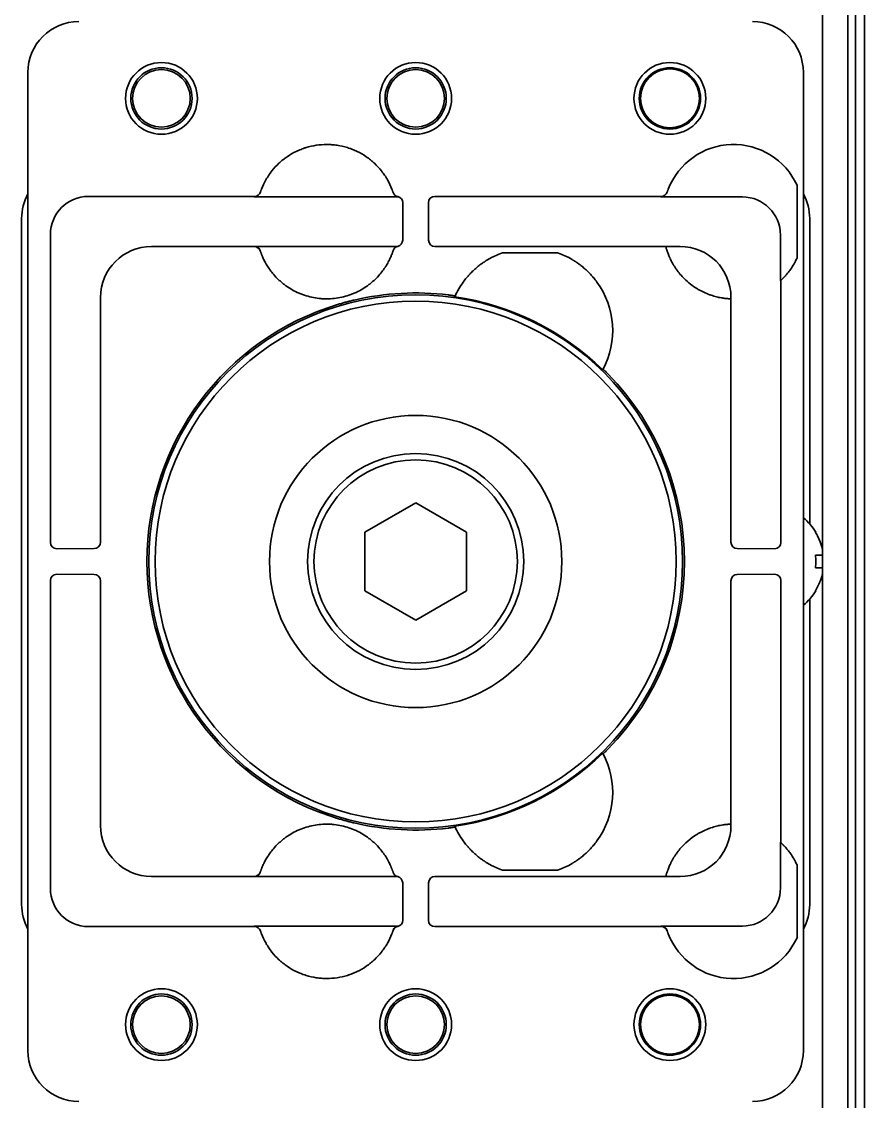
# Model space of a CAD drawing. Extents: x 6336 to 10269, y -393 to 3204.
# Drawn here: x 9113.1 to 9179.4, y 2484.2 to 2569.2 of the extents above; entities that cross this region are included whole.
import ezdxf

# ---------------------------------------------------------------- set-up
doc = ezdxf.new("R2010")
doc.units = 0
doc.header["$LTSCALE"] = 5
doc.layers.add('1', color=7, linetype='CONTINUOUS', true_color=0xffffff)

msp = doc.modelspace()

# ---------------------------------------------------------------- linework, layer by layer
at = {"layer": '1', "color": 7, "linetype": 'Continuous', "lineweight": 35}
for p, q in [((9178.073, 3067.726), (9178.073, 2432.326)), ((9179.373, 2417.526), (9179.373, 3066.926)), ((9178.684, 3063.926), (9178.684, 2420.526)), ((9176.073, 3021.71), (9176.073, 2527.737)), ((9113.573, 2565.227), (9113.573, 2488.226)), ((9174.573, 2488.226), (9174.573, 2565.227)), ((9174.073, 2556.344), (9174.073, 2550.608)), ((9131.385, 2555.463), (9118.335, 2555.463)), ((9142.547, 2555.424), (9131.372, 2555.424)), ((9131.859, 2555.804), (9131.854, 2555.789)), ((9163.385, 2555.463), (9145.579, 2555.463)), ((9169.771, 2555.424), (9163.372, 2555.424)), ((9163.859, 2555.804), (9163.86, 2555.805)), ((9163.86, 2555.807), (9163.864, 2555.818)), ((9143.051, 2552.019), (9143.066, 2554.963)), ((9145.079, 2554.963), (9145.094, 2552.016)), ((9113.073, 2553.727), (9113.073, 2499.726)), ((9175.073, 2529.678), (9175.073, 2553.727)), ((9115.336, 2552.464), (9115.336, 2528.232)), ((9172.771, 2548.828), (9172.771, 2552.424)), ((9123.279, 2551.519), (9131.375, 2551.519)), ((9131.372, 2551.528), (9142.617, 2551.528)), ((9131.848, 2551.181), (9131.848, 2551.181)), ((9145.594, 2551.519), (9150.288, 2551.519)), ((9150.288, 2551.519), (9150.385, 2551.519)), ((9150.882, 2551.52), (9150.385, 2551.519)), ((9150.883, 2551.52), (9155.263, 2551.52)), ((9155.263, 2551.02), (9150.883, 2551.02)), ((9155.263, 2551.52), (9155.761, 2551.519)), ((9155.761, 2551.519), (9155.858, 2551.519)), ((9155.858, 2551.519), (9163.749, 2551.519)), ((9163.749, 2551.519), (9163.747, 2551.528)), ((9163.747, 2551.528), (9164.876, 2551.528)), ((9172.771, 2548.828), (9172.81, 2548.864)), ((9172.81, 2528.232), (9172.81, 2548.864)), ((9119.28, 2528.247), (9119.28, 2547.52)), ((9168.875, 2547.529), (9168.875, 2547.403)), ((9168.875, 2547.403), (9168.866, 2547.404)), ((9168.866, 2547.404), (9168.866, 2528.247)), ((9140.073, 2529.036), (9144.073, 2531.345)), ((9144.073, 2531.345), (9148.073, 2529.036)), ((9140.073, 2524.417), (9140.073, 2529.036)), ((9148.073, 2529.036), (9148.073, 2524.417)), ((9175.518, 2529.026), (9175.551, 2529.026)), ((9115.836, 2527.733), (9118.78, 2527.748)), ((9169.363, 2527.748), (9172.31, 2527.733)), ((9176.073, 2526.22), (9176.073, 2527.221)), ((9118.78, 2525.705), (9115.836, 2525.72)), ((9172.31, 2525.72), (9169.363, 2525.705)), ((9176.073, 2525.716), (9176.073, 2432.726)), ((9115.336, 2525.22), (9115.336, 2500.989)), ((9119.28, 2505.933), (9119.28, 2525.205)), ((9168.866, 2525.205), (9168.866, 2506.049)), ((9172.81, 2504.588), (9172.81, 2525.22)), ((9144.073, 2522.107), (9140.073, 2524.417)), ((9148.073, 2524.417), (9144.073, 2522.107)), ((9175.073, 2499.726), (9175.073, 2523.774)), ((9175.551, 2524.426), (9175.518, 2524.426)), ((9168.866, 2506.049), (9168.875, 2506.049)), ((9168.875, 2506.049), (9168.875, 2505.923)), ((9172.771, 2501.028), (9172.771, 2504.624)), ((9150.883, 2502.433), (9155.263, 2502.433)), ((9174.073, 2502.844), (9174.073, 2497.108)), ((9131.375, 2501.933), (9123.279, 2501.933)), ((9142.617, 2501.924), (9131.372, 2501.924)), ((9131.849, 2502.273), (9131.849, 2502.273)), ((9150.288, 2501.933), (9145.594, 2501.933)), ((9150.385, 2501.933), (9150.288, 2501.933)), ((9150.882, 2501.933), (9150.385, 2501.933)), ((9155.263, 2501.933), (9150.883, 2501.933)), ((9155.761, 2501.933), (9155.263, 2501.933)), ((9155.858, 2501.933), (9155.761, 2501.933)), ((9163.749, 2501.933), (9155.858, 2501.933)), ((9163.747, 2501.924), (9163.749, 2501.933)), ((9164.876, 2501.924), (9163.747, 2501.924)), ((9143.066, 2498.489), (9143.051, 2501.436)), ((9145.094, 2501.436), (9145.079, 2498.489)), ((9118.335, 2497.989), (9131.385, 2497.989)), ((9131.372, 2498.028), (9142.547, 2498.028)), ((9131.852, 2497.67), (9131.859, 2497.648)), ((9145.579, 2497.989), (9163.385, 2497.989)), ((9163.372, 2498.028), (9169.771, 2498.028))]:
    msp.add_line(p, q, dxfattribs=at)
for centre, radius in [((9124.073, 2563.182), 2.825), ((9124.073, 2563.182), 2.411), ((9124.073, 2563.182), 2.267), ((9144.073, 2563.182), 2.825), ((9144.073, 2563.182), 2.411), ((9144.073, 2563.182), 2.267), ((9164.073, 2563.182), 2.825), ((9164.073, 2563.182), 2.411), ((9164.073, 2563.182), 2.32), ((9144.073, 2526.726), 21), ((9144.073, 2526.726), 20.5), ((9144.073, 2526.726), 11.5), ((9144.073, 2526.726), 8.5), ((9144.073, 2526.726), 8), ((9124.073, 2490.27), 2.825), ((9144.073, 2490.27), 2.825), ((9164.073, 2490.27), 2.825), ((9124.073, 2490.27), 2.411), ((9124.073, 2490.27), 2.267), ((9144.073, 2490.27), 2.411), ((9144.073, 2490.27), 2.267), ((9164.073, 2490.27), 2.411), ((9164.073, 2490.27), 2.32)]:
    msp.add_circle(centre, radius, dxfattribs=at)
for centre, radius, start, end in [((9169.073, 2554.052), 5.5, 24.61998, 158.89304), ((9169.073, 2552.9), 5.5, 324.66876, 335.38002), ((9153.073, 2544.9), 6.5, 143.94816, 155.25902), ((9153.073, 2544.9), 6.5, 332.04966, 36.05184), ((9169.073, 2552.9), 5.5, 225.48558, 238.47399), ((9144.073, 2526.726), 21.14, 82.96937, 103.24939), ((9144.073, 2526.726), 21.07, 45.69792, 81.61076), ((9144.073, 2526.726), 21.14, 106.69802, 253.30233), ((9144.073, 2526.726), 21.14, 315.6607, 44.3393), ((9171.453, 2526.527), 4.8, 31.37271, 49.458), ((9171.453, 2526.925), 4.8, 310.542, 328.62729), ((9144.073, 2526.726), 21.07, 278.38924, 314.30208), ((9153.073, 2508.552), 6.5, 323.94816, 27.95034), ((9144.073, 2526.726), 21.14, 256.75031, 277.03063), ((9153.073, 2508.552), 6.5, 204.74098, 216.05184), ((9169.073, 2500.552), 5.5, 121.52607, 139.88439), ((9169.073, 2500.552), 5.5, 24.61998, 35.33124), ((9169.073, 2499.4), 5.5, 201.10696, 335.38002)]:
    msp.add_arc(centre, radius, start, end, dxfattribs=at)
for centre, major_axis, ratio, start_param, end_param in [((9117.573, 2565.226), (2.829, -2.829), 0.999695, 2.356347, 3.926839), ((9170.572, 2565.226), (-2.829, -2.829), 0.999695, 2.356347, 3.926839), ((9117.073, 2553.726), (-2.829, 2.829), 0.999695, 0.279915, 0.785246), ((9118.336, 2552.463), (-2.122, 2.122), 0.999543, 5.497939, 7.068431), ((9131.385, 2555.963), (-0.474, 0.158), 0.999831, 1.892032, 3.138921), ((9142.768, 2555.943), (0.477, 0.15), 0.999767, 3.157291, 4.205088), ((9142.547, 2554.924), (0.224, 0.447), 0.99981, 0.22534, 0.463541), ((9142.566, 2554.963), (0.224, 0.448), 0.999239, 5.176082, 6.544021), ((9145.579, 2554.963), (-0.224, 0.448), 0.999239, 5.819644, 7.390288), ((9163.385, 2555.963), (-0.474, 0.159), 0.999831, 1.894839, 3.141593), ((9169.071, 2554.053), (1.747, 5.214), 0.99983, 1.569957, 1.576869), ((9169.77, 2552.423), (2.122, 2.122), 0.999695, 5.497939, 7.068431), ((9171.072, 2553.726), (2.829, 2.829), 0.999695, 5.497939, 6.003271), ((9142.552, 2552.019), (-0.447, -0.224), 0.99981, 1.330368, 2.677899), ((9145.594, 2552.019), (0.447, -0.224), 0.99981, 3.605286, 5.17593), ((9123.28, 2547.519), (2.828, 2.828), 0.999924, 0.78555, 2.356042), ((9131.375, 2551.019), (-0.475, -0.156), 0.999831, 3.142574, 4.3946), ((9142.779, 2551.045), (-0.476, 0.155), 0.999754, 5.263357, 6.293203), ((9164.875, 2547.528), (-2.829, -2.829), 0.999695, 2.356347, 3.926839), ((13843.254, 1741.685), (-4696.559, 804.417), 0.03512, 6.273761, 6.274076), ((5671.45, 5788.548), (-3486.444, 3247.993), 0.03512, 3.150702, 3.151017), ((9115.836, 2528.233), (0.448, 0.224), 0.999239, 2.678052, 4.248696), ((9118.78, 2528.247), (0.224, 0.447), 0.99981, 3.605286, 5.17593), ((9169.366, 2528.247), (-0.224, 0.447), 0.99981, 1.107255, 2.677899), ((9172.31, 2528.233), (-0.448, 0.224), 0.999239, 2.03449, 3.605134), ((9115.836, 2525.22), (-0.448, 0.224), 0.999239, 5.176082, 6.746726), ((9118.78, 2525.205), (0.224, -0.447), 0.99981, 1.107255, 2.677899), ((9169.366, 2525.205), (-0.224, -0.447), 0.99981, 3.605286, 5.17593), ((9172.31, 2525.22), (0.448, 0.224), 0.999239, 5.819644, 7.390288), ((5671.45, -735.096), (3486.444, 3247.993), 0.03512, 6.273761, 6.274076), ((9123.28, 2505.933), (-2.828, 2.828), 0.999924, 0.78555, 2.356042), ((13843.254, 3311.768), (4696.559, 804.417), 0.03512, 3.150702, 3.151017), ((9164.875, 2505.924), (-2.829, 2.829), 0.999695, 2.356347, 3.926839), ((9170.772, -4722.086), (0, 7227.617), 0.017452, 6.267025, 6.267338), ((9131.375, 2502.433), (0.475, -0.156), 0.999831, 5.030486, 6.282512), ((9142.779, 2502.407), (0.476, 0.155), 0.999754, 3.133975, 4.161422), ((9142.552, 2501.433), (-0.447, 0.224), 0.99981, 3.605286, 4.952817), ((9145.594, 2501.433), (0.447, 0.224), 0.99981, 1.107255, 2.677899), ((9118.336, 2500.99), (2.122, 2.122), 0.999543, 2.356347, 3.926839), ((9169.77, 2501.029), (2.122, -2.122), 0.999695, 5.497939, 7.068431), ((9117.073, 2499.727), (-2.829, -2.829), 0.999695, 5.497939, 6.003271), ((9171.072, 2499.727), (2.829, -2.829), 0.999695, 0.279915, 0.785246), ((9142.566, 2498.489), (-0.224, 0.448), 0.999239, 2.880101, 4.248696), ((9145.579, 2498.489), (0.224, 0.448), 0.999239, 2.03449, 3.605134), ((9131.385, 2497.489), (-0.475, -0.157), 0.999831, 3.145682, 4.39242), ((9142.767, 2497.509), (0.473, -0.161), 0.999761, 2.10121, 3.149501), ((9142.547, 2498.529), (-0.224, 0.447), 0.99981, 2.678052, 2.916971), ((9169.074, 2499.9), (5.684, 1.924), 0.999938, 3.132345, 3.139281), ((9163.385, 2497.489), (-0.474, -0.159), 0.999831, 3.141593, 4.388346), ((9169.081, 2499.402), (5.228, 1.734), 0.999252, 3.138522, 3.145428), ((9117.573, 2488.227), (2.829, 2.829), 0.999695, 2.356347, 3.926839), ((9170.572, 2488.227), (-2.829, 2.829), 0.999695, 2.356347, 3.926839)]:
    msp.add_ellipse(centre, major_axis=major_axis, ratio=ratio, start_param=start_param, end_param=end_param, dxfattribs=at)
for points, knots in [([(9142.206, 2556.029), (9142.106, 2556.289), (9141.987, 2556.539), (9141.833, 2556.81), (9141.815, 2556.84), (9141.78, 2556.899), (9141.762, 2556.929), (9141.707, 2557.017), (9141.669, 2557.076), (9141.553, 2557.247), (9141.472, 2557.358), (9141.216, 2557.681), (9141.031, 2557.883), (9140.779, 2558.118), (9140.702, 2558.187), (9140.623, 2558.255), (9140.57, 2558.299), (9140.543, 2558.321), (9140.407, 2558.43), (9140.297, 2558.512), (9139.956, 2558.745), (9139.719, 2558.883), (9139.348, 2559.063), (9139.222, 2559.118), (9139.061, 2559.182), (9139.029, 2559.194), (9138.964, 2559.218), (9138.931, 2559.23), (9138.833, 2559.265), (9138.767, 2559.286), (9138.438, 2559.389), (9138.17, 2559.45), (9137.764, 2559.512), (9137.627, 2559.527), (9137.421, 2559.543), (9137.318, 2559.549), (9137.214, 2559.552), (9137.144, 2559.553), (9137.11, 2559.553), (9136.797, 2559.554), (9136.523, 2559.533), (9135.981, 2559.451), (9135.713, 2559.39), (9135.416, 2559.298), (9135.383, 2559.287), (9135.317, 2559.266), (9135.284, 2559.254), (9135.186, 2559.22), (9135.121, 2559.196), (9134.928, 2559.12), (9134.802, 2559.065), (9134.432, 2558.885), (9134.194, 2558.748), (9133.91, 2558.553), (9133.826, 2558.493), (9133.743, 2558.431), (9133.688, 2558.388), (9133.66, 2558.367), (9133.525, 2558.258), (9133.421, 2558.168), (9133.119, 2557.886), (9132.933, 2557.685), (9132.677, 2557.362), (9132.596, 2557.251), (9132.499, 2557.107), (9132.48, 2557.079), (9132.442, 2557.02), (9132.423, 2556.991), (9132.368, 2556.903), (9132.333, 2556.843), (9132.161, 2556.542), (9132.042, 2556.293), (9131.942, 2556.033)], [0, 0, 0, 0, 0.0625, 0.0625, 0.070313, 0.070313, 0.078125, 0.078125, 0.09375, 0.09375, 0.125, 0.125, 0.1875, 0.1875, 0.203125, 0.210937, 0.210937, 0.21875, 0.21875, 0.25, 0.25, 0.3125, 0.3125, 0.34375, 0.34375, 0.351562, 0.351562, 0.359375, 0.359375, 0.375, 0.375, 0.4375, 0.4375, 0.46875, 0.46875, 0.484375, 0.492187, 0.492187, 0.5, 0.5, 0.5625, 0.5625, 0.625, 0.625, 0.632812, 0.632812, 0.640625, 0.640625, 0.65625, 0.65625, 0.6875, 0.6875, 0.75, 0.75, 0.765625, 0.773438, 0.773438, 0.78125, 0.78125, 0.8125, 0.8125, 0.875, 0.875, 0.90625, 0.90625, 0.914063, 0.914063, 0.921875, 0.921875, 0.9375, 0.9375, 1, 1, 1, 1]), ([(9131.942, 2556.033), (9131.936, 2556.018), (9131.93, 2556.003), (9131.922, 2555.981), (9131.919, 2555.974), (9131.914, 2555.96), (9131.911, 2555.953), (9131.904, 2555.932), (9131.899, 2555.919), (9131.892, 2555.9), (9131.89, 2555.894), (9131.886, 2555.883), (9131.884, 2555.877), (9131.879, 2555.861), (9131.875, 2555.852), (9131.87, 2555.835), (9131.867, 2555.828), (9131.864, 2555.819), (9131.864, 2555.817), (9131.862, 2555.812), (9131.861, 2555.811), (9131.86, 2555.806), (9131.859, 2555.804), (9131.859, 2555.804)], [0, 0, 0, 0, 0.125, 0.125, 0.1875, 0.1875, 0.25, 0.25, 0.375, 0.375, 0.4375, 0.4375, 0.5, 0.5, 0.625, 0.625, 0.75, 0.75, 0.8125, 0.8125, 0.875, 0.875, 1, 1, 1, 1]), ([(9142.293, 2555.785), (9142.293, 2555.786), (9142.293, 2555.788), (9142.291, 2555.793), (9142.29, 2555.795), (9142.288, 2555.8), (9142.287, 2555.803), (9142.284, 2555.813), (9142.281, 2555.821), (9142.277, 2555.834), (9142.275, 2555.839), (9142.272, 2555.85), (9142.27, 2555.855), (9142.264, 2555.872), (9142.259, 2555.884), (9142.25, 2555.911), (9142.245, 2555.924), (9142.237, 2555.946), (9142.235, 2555.953), (9142.229, 2555.968), (9142.226, 2555.975), (9142.218, 2555.998), (9142.212, 2556.014), (9142.206, 2556.029)], [0, 0, 0, 0, 0.125, 0.125, 0.1875, 0.1875, 0.25, 0.25, 0.375, 0.375, 0.4375, 0.4375, 0.5, 0.5, 0.625, 0.625, 0.75, 0.75, 0.8125, 0.8125, 0.875, 0.875, 1, 1, 1, 1]), ([(9163.942, 2556.033), (9163.939, 2556.026), (9163.936, 2556.018), (9163.93, 2556.003), (9163.928, 2555.996), (9163.919, 2555.974), (9163.914, 2555.96), (9163.904, 2555.932), (9163.899, 2555.919), (9163.892, 2555.9), (9163.89, 2555.894), (9163.886, 2555.882), (9163.884, 2555.877), (9163.879, 2555.861), (9163.875, 2555.852), (9163.87, 2555.835), (9163.867, 2555.828), (9163.863, 2555.816), (9163.862, 2555.812), (9163.86, 2555.807), (9163.86, 2555.806), (9163.859, 2555.805), (9163.859, 2555.804), (9163.859, 2555.804)], [0, 0, 0, 0, 0.0625, 0.0625, 0.125, 0.125, 0.25, 0.25, 0.375, 0.375, 0.4375, 0.4375, 0.5, 0.5, 0.625, 0.625, 0.75, 0.75, 0.875, 0.875, 0.9375, 0.9375, 1, 1, 1, 1]), ([(9131.372, 2551.528), (9131.398, 2551.528), (9131.45, 2551.524), (9131.501, 2551.512), (9131.539, 2551.5), (9131.551, 2551.496), (9131.575, 2551.486), (9131.587, 2551.48), (9131.622, 2551.463), (9131.644, 2551.449), (9131.676, 2551.426), (9131.686, 2551.418), (9131.706, 2551.401), (9131.716, 2551.392), (9131.743, 2551.364), (9131.76, 2551.345), (9131.791, 2551.303), (9131.805, 2551.28), (9131.829, 2551.234), (9131.839, 2551.209), (9131.847, 2551.184)], [0, 0, 0, 0, 0.125, 0.25, 0.25, 0.3125, 0.3125, 0.375, 0.375, 0.5, 0.5, 0.5625, 0.5625, 0.625, 0.625, 0.75, 0.75, 0.875, 0.875, 1, 1, 1, 1]), ([(9131.375, 2551.519), (9131.375, 2551.521), (9131.374, 2551.522), (9131.373, 2551.525), (9131.373, 2551.527), (9131.372, 2551.528)], [0, 0, 0, 0, 0.499999, 0.499999, 1, 1, 1, 1]), ([(9131.85, 2551.176), (9131.85, 2551.175), (9131.853, 2551.166), (9131.863, 2551.135), (9131.875, 2551.103), (9131.883, 2551.078), (9131.885, 2551.073), (9131.889, 2551.063), (9131.891, 2551.057), (9131.897, 2551.041), (9131.901, 2551.029), (9131.915, 2550.991), (9131.936, 2550.935), (9131.962, 2550.868), (9131.984, 2550.814), (9131.991, 2550.796), (9132.007, 2550.757), (9132.016, 2550.737), (9132.043, 2550.676), (9132.062, 2550.633), (9132.124, 2550.499), (9132.171, 2550.402), (9132.241, 2550.274), (9132.255, 2550.248), (9132.284, 2550.195), (9132.299, 2550.169), (9132.345, 2550.09), (9132.377, 2550.037), (9132.444, 2549.93), (9132.479, 2549.876), (9132.534, 2549.794), (9132.553, 2549.767), (9132.591, 2549.713), (9132.61, 2549.686), (9132.708, 2549.551), (9132.791, 2549.446), (9132.879, 2549.343)], [0, 0, 0, 0, 0.0625, 0.125, 0.1875, 0.1875, 0.203125, 0.203125, 0.21875, 0.21875, 0.25, 0.25, 0.3125, 0.375, 0.375, 0.40625, 0.40625, 0.4375, 0.4375, 0.5, 0.5, 0.625, 0.625, 0.65625, 0.65625, 0.6875, 0.6875, 0.75, 0.75, 0.8125, 0.8125, 0.84375, 0.84375, 0.875, 0.875, 1, 1, 1, 1]), ([(9142.111, 2550.695), (9142.145, 2550.772), (9142.173, 2550.842), (9142.21, 2550.935), (9142.221, 2550.964), (9142.236, 2551.004), (9142.24, 2551.017), (9142.249, 2551.042), (9142.253, 2551.053), (9142.273, 2551.108), (9142.284, 2551.142), (9142.296, 2551.176), (9142.299, 2551.185), (9142.302, 2551.194), (9142.302, 2551.196), (9142.303, 2551.199), (9142.304, 2551.2), (9142.304, 2551.2)], [0, 0, 0, 0, 0.25, 0.25, 0.375, 0.375, 0.4375, 0.4375, 0.5, 0.5, 0.75, 0.75, 0.875, 0.875, 0.9375, 0.9375, 1, 1, 1, 1]), ([(9164.866, 2549.357), (9164.764, 2549.478), (9164.669, 2549.601), (9164.536, 2549.789), (9164.494, 2549.852), (9164.433, 2549.947), (9164.403, 2549.994), (9164.374, 2550.042), (9164.355, 2550.074), (9164.345, 2550.089), (9164.261, 2550.232), (9164.195, 2550.356), (9164.108, 2550.533), (9164.08, 2550.591), (9164.042, 2550.676), (9164.024, 2550.718), (9164.006, 2550.759), (9163.995, 2550.787), (9163.989, 2550.8), (9163.94, 2550.92), (9163.904, 2551.017), (9163.86, 2551.145), (9163.847, 2551.185), (9163.832, 2551.232), (9163.829, 2551.241), (9163.823, 2551.259), (9163.821, 2551.268), (9163.813, 2551.293), (9163.808, 2551.309), (9163.794, 2551.355), (9163.779, 2551.409), (9163.768, 2551.449), (9163.761, 2551.473), (9163.759, 2551.481), (9163.756, 2551.493), (9163.754, 2551.499), (9163.751, 2551.512), (9163.749, 2551.518), (9163.749, 2551.519)], [0, 0, 0, 0, 0.125, 0.125, 0.1875, 0.1875, 0.21875, 0.234375, 0.234375, 0.25, 0.25, 0.375, 0.375, 0.4375, 0.4375, 0.46875, 0.484375, 0.484375, 0.5, 0.5, 0.625, 0.625, 0.6875, 0.6875, 0.703125, 0.703125, 0.71875, 0.71875, 0.75, 0.75, 0.8125, 0.875, 0.875, 0.90625, 0.90625, 0.9375, 0.9375, 1, 1, 1, 1]), ([(9141.265, 2549.343), (9141.361, 2549.457), (9141.452, 2549.573), (9141.58, 2549.75), (9141.621, 2549.81), (9141.67, 2549.884), (9141.68, 2549.899), (9141.699, 2549.929), (9141.709, 2549.944), (9141.738, 2549.989), (9141.756, 2550.019), (9141.846, 2550.166), (9141.909, 2550.281), (9141.979, 2550.417), (9141.993, 2550.444), (9142.019, 2550.497), (9142.032, 2550.523), (9142.068, 2550.6), (9142.09, 2550.649), (9142.111, 2550.695)], [0, 0, 0, 0, 0.25, 0.25, 0.375, 0.375, 0.40625, 0.40625, 0.4375, 0.4375, 0.5, 0.5, 0.75, 0.75, 0.8125, 0.8125, 0.875, 0.875, 1, 1, 1, 1]), ([(9149.813, 2550.523), (9149.788, 2550.509), (9149.759, 2550.492), (9149.696, 2550.454), (9149.662, 2550.433), (9149.608, 2550.399), (9149.589, 2550.387), (9149.551, 2550.363), (9149.532, 2550.351), (9149.473, 2550.312), (9149.433, 2550.285), (9149.35, 2550.228), (9149.308, 2550.198), (9149.221, 2550.136), (9149.177, 2550.103), (9149.044, 2550.002), (9148.955, 2549.93), (9148.776, 2549.778), (9148.686, 2549.697), (9148.551, 2549.569), (9148.506, 2549.525), (9148.438, 2549.457), (9148.415, 2549.434), (9148.371, 2549.387), (9148.348, 2549.364), (9148.304, 2549.316), (9148.281, 2549.292), (9148.237, 2549.243), (9148.171, 2549.17), (9148.107, 2549.094), (9147.98, 2548.941), (9147.898, 2548.835), (9147.818, 2548.725)], [0, 0, 0, 0, 0.0625, 0.0625, 0.125, 0.125, 0.15625, 0.15625, 0.1875, 0.1875, 0.25, 0.25, 0.3125, 0.3125, 0.375, 0.375, 0.5, 0.5, 0.625, 0.625, 0.6875, 0.6875, 0.71875, 0.71875, 0.75, 0.75, 0.78125, 0.78125, 0.8125, 0.875, 0.875, 1, 1, 1, 1]), ([(9158.328, 2548.725), (9158.248, 2548.835), (9158.166, 2548.941), (9158.059, 2549.07), (9158.037, 2549.096), (9157.994, 2549.146), (9157.972, 2549.171), (9157.907, 2549.245), (9157.863, 2549.294), (9157.731, 2549.435), (9157.642, 2549.524), (9157.507, 2549.653), (9157.462, 2549.694), (9157.394, 2549.755), (9157.371, 2549.776), (9157.326, 2549.815), (9157.303, 2549.835), (9157.19, 2549.931), (9157.1, 2550.003), (9156.968, 2550.103), (9156.925, 2550.136), (9156.839, 2550.198), (9156.797, 2550.227), (9156.735, 2550.27), (9156.714, 2550.284), (9156.673, 2550.312), (9156.653, 2550.325), (9156.594, 2550.363), (9156.556, 2550.388), (9156.502, 2550.422), (9156.484, 2550.433), (9156.45, 2550.453), (9156.434, 2550.463), (9156.387, 2550.492), (9156.358, 2550.509), (9156.333, 2550.523)], [0, 0, 0, 0, 0.125, 0.125, 0.15625, 0.15625, 0.1875, 0.1875, 0.25, 0.25, 0.375, 0.375, 0.4375, 0.4375, 0.46875, 0.46875, 0.5, 0.5, 0.625, 0.625, 0.6875, 0.6875, 0.75, 0.75, 0.78125, 0.78125, 0.8125, 0.8125, 0.875, 0.875, 0.90625, 0.90625, 0.9375, 0.9375, 1, 1, 1, 1]), ([(9132.879, 2549.343), (9133.009, 2549.19), (9133.146, 2549.045), (9133.363, 2548.84), (9133.437, 2548.773), (9133.552, 2548.676), (9133.59, 2548.644), (9133.668, 2548.582), (9133.708, 2548.551), (9133.906, 2548.4), (9134.07, 2548.289), (9134.409, 2548.086), (9134.583, 2547.993), (9134.853, 2547.869), (9134.944, 2547.829), (9135.083, 2547.774), (9135.13, 2547.756), (9135.224, 2547.722), (9135.271, 2547.705), (9135.508, 2547.626), (9135.699, 2547.573), (9136.085, 2547.488), (9136.28, 2547.456), (9136.575, 2547.424), (9136.674, 2547.416), (9136.823, 2547.408), (9136.872, 2547.406), (9136.972, 2547.403), (9137.022, 2547.402), (9137.272, 2547.402), (9137.471, 2547.413), (9137.864, 2547.456), (9138.058, 2547.488), (9138.445, 2547.573), (9138.636, 2547.626), (9138.873, 2547.706), (9138.921, 2547.722), (9139.014, 2547.757), (9139.154, 2547.81), (9139.29, 2547.869), (9139.56, 2547.993), (9139.734, 2548.086), (9140.073, 2548.289), (9140.237, 2548.4), (9140.436, 2548.551), (9140.476, 2548.582), (9140.554, 2548.645), (9140.67, 2548.74), (9140.781, 2548.84), (9140.998, 2549.045), (9141.135, 2549.19), (9141.265, 2549.343)], [0, 0, 0, 0, 0.0625, 0.0625, 0.09375, 0.09375, 0.109375, 0.109375, 0.125, 0.125, 0.1875, 0.1875, 0.25, 0.25, 0.28125, 0.28125, 0.296875, 0.296875, 0.3125, 0.3125, 0.375, 0.375, 0.4375, 0.4375, 0.46875, 0.46875, 0.484375, 0.484375, 0.5, 0.5, 0.5625, 0.5625, 0.625, 0.625, 0.6875, 0.6875, 0.703125, 0.703125, 0.71875, 0.75, 0.75, 0.8125, 0.8125, 0.875, 0.875, 0.890625, 0.890625, 0.90625, 0.9375, 0.9375, 1, 1, 1, 1]), ([(9173.56, 2549.719), (9173.524, 2549.668), (9173.487, 2549.618), (9173.412, 2549.52), (9173.375, 2549.472), (9173.298, 2549.378), (9173.259, 2549.332), (9173.201, 2549.265), (9173.181, 2549.243), (9173.143, 2549.2), (9173.124, 2549.179), (9173.086, 2549.139), (9173.067, 2549.119), (9173.04, 2549.09), (9173.031, 2549.081), (9173.013, 2549.063), (9173.005, 2549.054), (9172.962, 2549.01), (9172.93, 2548.979), (9172.896, 2548.946), (9172.889, 2548.939), (9172.877, 2548.927), (9172.871, 2548.922), (9172.854, 2548.906), (9172.844, 2548.897), (9172.832, 2548.885), (9172.829, 2548.882), (9172.823, 2548.876), (9172.82, 2548.874), (9172.813, 2548.867), (9172.811, 2548.865), (9172.81, 2548.864)], [0, 0, 0, 0, 0.125, 0.125, 0.25, 0.25, 0.375, 0.375, 0.4375, 0.4375, 0.5, 0.5, 0.5625, 0.5625, 0.59375, 0.59375, 0.625, 0.625, 0.75, 0.75, 0.78125, 0.78125, 0.8125, 0.8125, 0.875, 0.875, 0.90625, 0.90625, 0.9375, 0.9375, 1, 1, 1, 1]), ([(9147.17, 2547.62), (9147.17, 2547.621), (9147.167, 2547.623), (9147.158, 2547.626), (9147.154, 2547.627), (9147.146, 2547.629), (9147.144, 2547.63), (9147.138, 2547.631), (9147.135, 2547.632), (9147.119, 2547.635), (9147.103, 2547.639), (9147.075, 2547.644), (9147.065, 2547.646), (9147.043, 2547.65), (9147.021, 2547.654), (9146.996, 2547.658), (9146.97, 2547.663), (9146.956, 2547.665), (9146.914, 2547.672), (9146.885, 2547.676), (9146.839, 2547.683), (9146.824, 2547.685), (9146.792, 2547.69), (9146.775, 2547.692), (9146.727, 2547.698), (9146.694, 2547.703), (9146.66, 2547.707)], [0, 0, 0, 0, 0.125, 0.125, 0.1875, 0.1875, 0.21875, 0.21875, 0.25, 0.25, 0.375, 0.375, 0.4375, 0.4375, 0.5, 0.5625, 0.5625, 0.625, 0.625, 0.75, 0.75, 0.8125, 0.8125, 0.875, 0.875, 1, 1, 1, 1]), ([(9167.931, 2547.52), (9167.801, 2547.547), (9167.666, 2547.581), (9167.453, 2547.643), (9167.381, 2547.666), (9167.27, 2547.703), (9167.233, 2547.716), (9167.158, 2547.744), (9167.121, 2547.758), (9166.933, 2547.83), (9166.783, 2547.896), (9166.598, 2547.988), (9166.561, 2548.007), (9166.487, 2548.045), (9166.45, 2548.065), (9166.341, 2548.126), (9166.268, 2548.168), (9166.197, 2548.212)], [0, 0, 0, 0, 0.25, 0.25, 0.375, 0.375, 0.4375, 0.4375, 0.5, 0.5, 0.75, 0.75, 0.8125, 0.8125, 0.875, 0.875, 1, 1, 1, 1]), ([(9168.866, 2547.404), (9168.864, 2547.404), (9168.857, 2547.404), (9168.834, 2547.405), (9168.818, 2547.406), (9168.775, 2547.408), (9168.749, 2547.409), (9168.71, 2547.412), (9168.701, 2547.412), (9168.685, 2547.413), (9168.659, 2547.415), (9168.63, 2547.418), (9168.57, 2547.423), (9168.525, 2547.427), (9168.428, 2547.438), (9168.375, 2547.444), (9168.303, 2547.454), (9168.288, 2547.456), (9168.258, 2547.46), (9168.213, 2547.467), (9168.166, 2547.475), (9168.069, 2547.492), (9168.002, 2547.505), (9167.931, 2547.52)], [0, 0, 0, 0, 0.125, 0.125, 0.25, 0.25, 0.375, 0.375, 0.40625, 0.40625, 0.4375, 0.5, 0.5, 0.625, 0.625, 0.75, 0.75, 0.78125, 0.78125, 0.8125, 0.875, 0.875, 1, 1, 1, 1]), ([(9139.228, 2547.303), (9139.125, 2547.279), (9139.022, 2547.254), (9138.816, 2547.202), (9138.611, 2547.149), (9138.406, 2547.092), (9138.202, 2547.035), (9138.1, 2547.005), (9137.999, 2546.974)], [0, 0, 0, 0, 0.25, 0.25, 0.5, 0.75, 0.75, 1, 1, 1, 1]), ([(9159.192, 2541.501), (9159.169, 2541.525), (9159.146, 2541.548), (9159.111, 2541.583), (9159.099, 2541.594), (9159.077, 2541.617), (9159.065, 2541.628), (9159.032, 2541.661), (9159.011, 2541.681), (9158.98, 2541.71), (9158.97, 2541.72), (9158.956, 2541.733), (9158.951, 2541.738), (9158.942, 2541.747), (9158.937, 2541.751), (9158.915, 2541.771), (9158.899, 2541.786), (9158.881, 2541.802), (9158.877, 2541.805), (9158.871, 2541.811), (9158.868, 2541.814), (9158.858, 2541.822), (9158.853, 2541.826), (9158.837, 2541.839), (9158.829, 2541.845), (9158.821, 2541.851), (9158.819, 2541.852), (9158.816, 2541.854), (9158.815, 2541.854), (9158.815, 2541.853)], [0, 0, 0, 0, 0.125, 0.125, 0.1875, 0.1875, 0.25, 0.25, 0.375, 0.375, 0.4375, 0.4375, 0.46875, 0.46875, 0.5, 0.5, 0.625, 0.625, 0.65625, 0.65625, 0.6875, 0.6875, 0.75, 0.75, 0.875, 0.875, 0.9375, 0.9375, 1, 1, 1, 1]), ([(9175.518, 2527.226), (9175.642, 2527.226), (9175.75, 2527.226), (9175.888, 2527.226), (9175.93, 2527.226), (9176.006, 2527.226), (9176.039, 2527.226), (9176.069, 2527.226)], [0, 0, 0, 0, 0.5, 0.5, 0.75, 0.75, 1, 1, 1, 1]), ([(9175.518, 2524.426), (9175.642, 2524.629), (9175.75, 2524.839), (9175.888, 2525.164), (9175.93, 2525.274), (9176.006, 2525.497), (9176.039, 2525.611), (9176.069, 2525.726)], [0, 0, 0, 0, 0.5, 0.5, 0.75, 0.75, 1, 1, 1, 1]), ([(9158.815, 2511.599), (9158.815, 2511.598), (9158.818, 2511.599), (9158.827, 2511.605), (9158.83, 2511.607), (9158.836, 2511.612), (9158.838, 2511.614), (9158.842, 2511.617), (9158.845, 2511.619), (9158.858, 2511.63), (9158.87, 2511.641), (9158.891, 2511.66), (9158.899, 2511.667), (9158.915, 2511.681), (9158.932, 2511.697), (9158.95, 2511.714), (9158.97, 2511.732), (9158.98, 2511.741), (9159.01, 2511.771), (9159.032, 2511.791), (9159.065, 2511.824), (9159.076, 2511.835), (9159.099, 2511.857), (9159.111, 2511.869), (9159.145, 2511.904), (9159.169, 2511.927), (9159.192, 2511.951)], [0, 0, 0, 0, 0.125, 0.125, 0.1875, 0.1875, 0.21875, 0.21875, 0.25, 0.25, 0.375, 0.375, 0.4375, 0.4375, 0.5, 0.5625, 0.5625, 0.625, 0.625, 0.75, 0.75, 0.8125, 0.8125, 0.875, 0.875, 1, 1, 1, 1]), ([(9141.265, 2504.109), (9141.135, 2504.262), (9140.998, 2504.407), (9140.781, 2504.613), (9140.706, 2504.679), (9140.592, 2504.776), (9140.553, 2504.808), (9140.475, 2504.871), (9140.436, 2504.901), (9140.237, 2505.052), (9140.073, 2505.163), (9139.735, 2505.366), (9139.56, 2505.459), (9139.29, 2505.584), (9139.199, 2505.623), (9139.06, 2505.678), (9139.014, 2505.696), (9138.92, 2505.73), (9138.873, 2505.747), (9138.636, 2505.827), (9138.445, 2505.879), (9138.059, 2505.964), (9137.864, 2505.996), (9137.569, 2506.028), (9137.47, 2506.036), (9137.321, 2506.044), (9137.271, 2506.046), (9137.172, 2506.049), (9137.121, 2506.05), (9136.871, 2506.05), (9136.673, 2506.039), (9136.28, 2505.996), (9136.085, 2505.964), (9135.699, 2505.879), (9135.507, 2505.826), (9135.27, 2505.747), (9135.223, 2505.73), (9135.129, 2505.696), (9134.99, 2505.642), (9134.853, 2505.584), (9134.584, 2505.459), (9134.409, 2505.367), (9134.071, 2505.163), (9133.906, 2505.052), (9133.707, 2504.901), (9133.668, 2504.87), (9133.59, 2504.808), (9133.474, 2504.712), (9133.363, 2504.612), (9133.146, 2504.407), (9133.009, 2504.262), (9132.879, 2504.109)], [0, 0, 0, 0, 0.0625, 0.0625, 0.09375, 0.09375, 0.109375, 0.109375, 0.125, 0.125, 0.1875, 0.1875, 0.25, 0.25, 0.28125, 0.28125, 0.296875, 0.296875, 0.3125, 0.3125, 0.375, 0.375, 0.4375, 0.4375, 0.46875, 0.46875, 0.484375, 0.484375, 0.5, 0.5, 0.5625, 0.5625, 0.625, 0.625, 0.6875, 0.6875, 0.703125, 0.703125, 0.71875, 0.75, 0.75, 0.8125, 0.8125, 0.875, 0.875, 0.890625, 0.890625, 0.90625, 0.9375, 0.9375, 1, 1, 1, 1]), ([(9137.999, 2506.478), (9138.101, 2506.447), (9138.202, 2506.418), (9138.406, 2506.36), (9138.611, 2506.304), (9138.816, 2506.25), (9139.022, 2506.199), (9139.125, 2506.173), (9139.228, 2506.149)], [0, 0, 0, 0, 0.25, 0.25, 0.5, 0.75, 0.75, 1, 1, 1, 1]), ([(9146.66, 2505.745), (9146.694, 2505.75), (9146.727, 2505.754), (9146.775, 2505.76), (9146.791, 2505.762), (9146.823, 2505.767), (9146.839, 2505.769), (9146.885, 2505.776), (9146.914, 2505.78), (9146.956, 2505.787), (9146.969, 2505.789), (9146.989, 2505.793), (9146.995, 2505.794), (9147.008, 2505.796), (9147.014, 2505.797), (9147.044, 2505.802), (9147.065, 2505.806), (9147.089, 2505.811), (9147.093, 2505.811), (9147.102, 2505.813), (9147.106, 2505.814), (9147.118, 2505.817), (9147.125, 2505.818), (9147.145, 2505.823), (9147.154, 2505.825), (9147.164, 2505.828), (9147.166, 2505.829), (9147.169, 2505.831), (9147.17, 2505.832), (9147.17, 2505.832)], [0, 0, 0, 0, 0.125, 0.125, 0.1875, 0.1875, 0.25, 0.25, 0.375, 0.375, 0.4375, 0.4375, 0.46875, 0.46875, 0.5, 0.5, 0.625, 0.625, 0.65625, 0.65625, 0.6875, 0.6875, 0.75, 0.75, 0.875, 0.875, 0.9375, 0.9375, 1, 1, 1, 1]), ([(9166.197, 2505.241), (9166.268, 2505.284), (9166.34, 2505.326), (9166.485, 2505.407), (9166.559, 2505.445), (9166.779, 2505.554), (9166.929, 2505.62), (9167.116, 2505.693), (9167.154, 2505.707), (9167.21, 2505.728), (9167.229, 2505.734), (9167.267, 2505.747), (9167.36, 2505.78), (9167.451, 2505.808), (9167.594, 2505.85), (9167.663, 2505.869), (9167.8, 2505.904), (9167.866, 2505.919), (9167.931, 2505.933)], [0, 0, 0, 0, 0.125, 0.125, 0.25, 0.25, 0.5, 0.5, 0.5625, 0.5625, 0.59375, 0.59375, 0.625, 0.75, 0.75, 0.875, 0.875, 1, 1, 1, 1]), ([(9167.931, 2505.933), (9168.002, 2505.948), (9168.07, 2505.961), (9168.198, 2505.983), (9168.258, 2505.992), (9168.372, 2506.008), (9168.425, 2506.014), (9168.524, 2506.025), (9168.569, 2506.03), (9168.65, 2506.036), (9168.685, 2506.039), (9168.747, 2506.043), (9168.774, 2506.044), (9168.817, 2506.047), (9168.851, 2506.048), (9168.864, 2506.049), (9168.866, 2506.049)], [0, 0, 0, 0, 0.125, 0.125, 0.25, 0.25, 0.375, 0.375, 0.5, 0.5, 0.625, 0.625, 0.75, 0.75, 0.875, 1, 1, 1, 1]), ([(9132.879, 2504.109), (9132.791, 2504.006), (9132.709, 2503.901), (9132.592, 2503.741), (9132.554, 2503.688), (9132.499, 2503.607), (9132.481, 2503.58), (9132.446, 2503.525), (9132.429, 2503.498), (9132.344, 2503.363), (9132.283, 2503.258), (9132.202, 2503.106), (9132.176, 2503.056), (9132.145, 2502.996), (9132.14, 2502.984), (9132.128, 2502.96), (9132.122, 2502.948), (9132.105, 2502.912), (9132.094, 2502.889), (9132.042, 2502.777), (9132.007, 2502.695), (9131.97, 2502.605), (9131.963, 2502.587), (9131.953, 2502.562), (9131.95, 2502.554), (9131.943, 2502.537), (9131.928, 2502.498), (9131.905, 2502.434), (9131.889, 2502.39), (9131.878, 2502.36), (9131.875, 2502.351), (9131.87, 2502.335), (9131.867, 2502.327), (9131.86, 2502.307), (9131.853, 2502.286), (9131.85, 2502.278), (9131.85, 2502.276)], [0, 0, 0, 0, 0.125, 0.125, 0.1875, 0.1875, 0.21875, 0.21875, 0.25, 0.25, 0.375, 0.375, 0.4375, 0.4375, 0.453125, 0.453125, 0.46875, 0.46875, 0.5, 0.5, 0.625, 0.625, 0.65625, 0.65625, 0.671875, 0.671875, 0.6875, 0.75, 0.8125, 0.8125, 0.84375, 0.84375, 0.875, 0.875, 0.9375, 1, 1, 1, 1]), ([(9142.111, 2502.757), (9142.09, 2502.803), (9142.068, 2502.852), (9142.02, 2502.953), (9141.995, 2503.005), (9141.953, 2503.087), (9141.931, 2503.128), (9141.908, 2503.171), (9141.892, 2503.199), (9141.884, 2503.214), (9141.844, 2503.286), (9141.81, 2503.344), (9141.739, 2503.462), (9141.701, 2503.521), (9141.642, 2503.61), (9141.622, 2503.64), (9141.581, 2503.7), (9141.56, 2503.73), (9141.452, 2503.879), (9141.361, 2503.996), (9141.265, 2504.109)], [0, 0, 0, 0, 0.125, 0.125, 0.25, 0.25, 0.3125, 0.34375, 0.34375, 0.375, 0.375, 0.5, 0.5, 0.625, 0.625, 0.6875, 0.6875, 0.75, 0.75, 1, 1, 1, 1]), ([(9147.818, 2504.727), (9147.898, 2504.617), (9147.98, 2504.512), (9148.107, 2504.358), (9148.15, 2504.308), (9148.215, 2504.233), (9148.237, 2504.209), (9148.281, 2504.16), (9148.304, 2504.136), (9148.348, 2504.088), (9148.371, 2504.065), (9148.415, 2504.018), (9148.438, 2503.995), (9148.506, 2503.927), (9148.551, 2503.883), (9148.686, 2503.755), (9148.776, 2503.674), (9148.955, 2503.522), (9149.044, 2503.45), (9149.177, 2503.349), (9149.221, 2503.316), (9149.308, 2503.254), (9149.35, 2503.224), (9149.433, 2503.167), (9149.473, 2503.14), (9149.532, 2503.102), (9149.551, 2503.089), (9149.589, 2503.065), (9149.608, 2503.053), (9149.662, 2503.019), (9149.696, 2502.998), (9149.759, 2502.961), (9149.788, 2502.944), (9149.813, 2502.929)], [0, 0, 0, 0, 0.125, 0.125, 0.1875, 0.1875, 0.21875, 0.21875, 0.25, 0.25, 0.28125, 0.28125, 0.3125, 0.3125, 0.375, 0.375, 0.5, 0.5, 0.625, 0.625, 0.6875, 0.6875, 0.75, 0.75, 0.8125, 0.8125, 0.84375, 0.84375, 0.875, 0.875, 0.9375, 0.9375, 1, 1, 1, 1]), ([(9156.333, 2502.929), (9156.358, 2502.944), (9156.387, 2502.961), (9156.434, 2502.989), (9156.45, 2502.999), (9156.485, 2503.02), (9156.502, 2503.031), (9156.556, 2503.065), (9156.594, 2503.089), (9156.653, 2503.127), (9156.673, 2503.141), (9156.714, 2503.168), (9156.735, 2503.182), (9156.797, 2503.225), (9156.839, 2503.255), (9156.925, 2503.317), (9156.969, 2503.349), (9157.1, 2503.449), (9157.19, 2503.521), (9157.303, 2503.617), (9157.326, 2503.637), (9157.371, 2503.677), (9157.44, 2503.737), (9157.507, 2503.8), (9157.642, 2503.928), (9157.731, 2504.018), (9157.863, 2504.159), (9157.907, 2504.207), (9157.972, 2504.281), (9157.994, 2504.306), (9158.037, 2504.357), (9158.059, 2504.382), (9158.166, 2504.511), (9158.248, 2504.617), (9158.328, 2504.727)], [0, 0, 0, 0, 0.0625, 0.0625, 0.09375, 0.09375, 0.125, 0.125, 0.1875, 0.1875, 0.21875, 0.21875, 0.25, 0.25, 0.3125, 0.3125, 0.375, 0.375, 0.5, 0.5, 0.53125, 0.53125, 0.5625, 0.625, 0.625, 0.75, 0.75, 0.8125, 0.8125, 0.84375, 0.84375, 0.875, 0.875, 1, 1, 1, 1]), ([(9172.81, 2504.588), (9172.811, 2504.587), (9172.813, 2504.585), (9172.822, 2504.577), (9172.828, 2504.571), (9172.84, 2504.56), (9172.845, 2504.556), (9172.854, 2504.547), (9172.859, 2504.542), (9172.876, 2504.526), (9172.888, 2504.514), (9172.909, 2504.494), (9172.916, 2504.487), (9172.931, 2504.473), (9172.938, 2504.465), (9172.962, 2504.442), (9172.978, 2504.426), (9173.012, 2504.391), (9173.03, 2504.373), (9173.057, 2504.344), (9173.066, 2504.334), (9173.085, 2504.315), (9173.094, 2504.305), (9173.141, 2504.254), (9173.18, 2504.212), (9173.238, 2504.145), (9173.257, 2504.122), (9173.296, 2504.076), (9173.316, 2504.053), (9173.374, 2503.981), (9173.412, 2503.933), (9173.487, 2503.834), (9173.524, 2503.784), (9173.56, 2503.733)], [0, 0, 0, 0, 0.0625, 0.0625, 0.125, 0.125, 0.15625, 0.15625, 0.1875, 0.1875, 0.25, 0.25, 0.28125, 0.28125, 0.3125, 0.3125, 0.375, 0.375, 0.4375, 0.4375, 0.46875, 0.46875, 0.5, 0.5, 0.625, 0.625, 0.6875, 0.6875, 0.75, 0.75, 0.875, 0.875, 1, 1, 1, 1]), ([(9163.749, 2501.933), (9163.749, 2501.935), (9163.751, 2501.94), (9163.755, 2501.958), (9163.762, 2501.983), (9163.773, 2502.022), (9163.781, 2502.052), (9163.783, 2502.058), (9163.786, 2502.07), (9163.788, 2502.077), (9163.794, 2502.097), (9163.799, 2502.112), (9163.812, 2502.157), (9163.833, 2502.224), (9163.859, 2502.304), (9163.881, 2502.368), (9163.893, 2502.401), (9163.906, 2502.436), (9163.914, 2502.46), (9163.919, 2502.472), (9163.941, 2502.533), (9163.961, 2502.583), (9164.026, 2502.742), (9164.076, 2502.855), (9164.15, 2503.005), (9164.165, 2503.036), (9164.197, 2503.097), (9164.213, 2503.127), (9164.263, 2503.22), (9164.298, 2503.282), (9164.372, 2503.408), (9164.41, 2503.471), (9164.472, 2503.566), (9164.493, 2503.598), (9164.536, 2503.661), (9164.558, 2503.693), (9164.669, 2503.851), (9164.765, 2503.975), (9164.867, 2504.096)], [0, 0, 0, 0, 0.0625, 0.0625, 0.125, 0.1875, 0.1875, 0.203125, 0.203125, 0.21875, 0.21875, 0.25, 0.25, 0.3125, 0.375, 0.375, 0.40625, 0.421875, 0.421875, 0.4375, 0.4375, 0.5, 0.5, 0.625, 0.625, 0.65625, 0.65625, 0.6875, 0.6875, 0.75, 0.75, 0.8125, 0.8125, 0.84375, 0.84375, 0.875, 0.875, 1, 1, 1, 1]), ([(9142.304, 2502.252), (9142.303, 2502.255), (9142.299, 2502.268), (9142.287, 2502.303), (9142.282, 2502.318), (9142.273, 2502.343), (9142.27, 2502.352), (9142.263, 2502.372), (9142.259, 2502.382), (9142.24, 2502.437), (9142.22, 2502.49), (9142.184, 2502.581), (9142.171, 2502.614), (9142.15, 2502.666), (9142.142, 2502.683), (9142.127, 2502.72), (9142.119, 2502.738), (9142.111, 2502.757)], [0, 0, 0, 0, 0.25, 0.25, 0.375, 0.375, 0.4375, 0.4375, 0.5, 0.5, 0.75, 0.75, 0.875, 0.875, 0.9375, 0.9375, 1, 1, 1, 1]), ([(9155.687, 2502.601), (9156.045, 2502.759), (9156.247, 2502.879), (9156.333, 2502.929), (9156.333, 2502.929), (9156.333, 2502.929)], [0, 0, 0, 0, 0.99996, 0.99996, 1, 1, 1, 1]), ([(9131.847, 2502.268), (9131.839, 2502.243), (9131.819, 2502.195), (9131.792, 2502.15), (9131.768, 2502.119), (9131.76, 2502.108), (9131.743, 2502.088), (9131.734, 2502.079), (9131.707, 2502.051), (9131.687, 2502.034), (9131.655, 2502.011), (9131.644, 2502.004), (9131.622, 2501.99), (9131.61, 2501.984), (9131.576, 2501.966), (9131.552, 2501.956), (9131.502, 2501.94), (9131.476, 2501.934), (9131.425, 2501.926), (9131.398, 2501.924), (9131.372, 2501.924)], [0, 0, 0, 0, 0.125, 0.25, 0.25, 0.3125, 0.3125, 0.375, 0.375, 0.5, 0.5, 0.5625, 0.5625, 0.625, 0.625, 0.75, 0.75, 0.875, 0.875, 1, 1, 1, 1]), ([(9131.372, 2501.924), (9131.373, 2501.925), (9131.373, 2501.927), (9131.374, 2501.93), (9131.375, 2501.932), (9131.375, 2501.933)], [0, 0, 0, 0, 0.496999, 0.496999, 1, 1, 1, 1]), ([(9131.859, 2497.648), (9131.859, 2497.648), (9131.86, 2497.646), (9131.861, 2497.642), (9131.862, 2497.64), (9131.863, 2497.636), (9131.864, 2497.633), (9131.867, 2497.624), (9131.87, 2497.617), (9131.874, 2497.605), (9131.875, 2497.601), (9131.879, 2497.591), (9131.88, 2497.586), (9131.886, 2497.57), (9131.89, 2497.559), (9131.897, 2497.54), (9131.899, 2497.534), (9131.904, 2497.52), (9131.906, 2497.514), (9131.914, 2497.493), (9131.919, 2497.479), (9131.927, 2497.457), (9131.93, 2497.449), (9131.936, 2497.434), (9131.939, 2497.427), (9131.942, 2497.419)], [0, 0, 0, 0, 0.125, 0.125, 0.1875, 0.1875, 0.25, 0.25, 0.375, 0.375, 0.4375, 0.4375, 0.5, 0.5, 0.625, 0.625, 0.6875, 0.6875, 0.75, 0.75, 0.875, 0.875, 0.9375, 0.9375, 1, 1, 1, 1]), ([(9131.942, 2497.419), (9132.042, 2497.16), (9132.161, 2496.91), (9132.316, 2496.639), (9132.333, 2496.609), (9132.369, 2496.549), (9132.387, 2496.52), (9132.442, 2496.431), (9132.48, 2496.373), (9132.596, 2496.202), (9132.677, 2496.091), (9132.933, 2495.768), (9133.119, 2495.567), (9133.371, 2495.332), (9133.448, 2495.263), (9133.527, 2495.196), (9133.58, 2495.151), (9133.607, 2495.129), (9133.742, 2495.021), (9133.853, 2494.938), (9134.194, 2494.705), (9134.431, 2494.568), (9134.802, 2494.389), (9134.928, 2494.333), (9135.089, 2494.27), (9135.121, 2494.258), (9135.186, 2494.233), (9135.219, 2494.222), (9135.317, 2494.187), (9135.383, 2494.165), (9135.713, 2494.064), (9135.98, 2494.003), (9136.387, 2493.941), (9136.523, 2493.926), (9136.729, 2493.91), (9136.833, 2493.904), (9136.936, 2493.901), (9137.006, 2493.9), (9137.041, 2493.9), (9137.353, 2493.9), (9137.627, 2493.921), (9138.169, 2494.003), (9138.437, 2494.065), (9138.734, 2494.157), (9138.767, 2494.167), (9138.833, 2494.189), (9138.866, 2494.2), (9138.964, 2494.235), (9139.029, 2494.259), (9139.222, 2494.335), (9139.347, 2494.39), (9139.718, 2494.57), (9139.955, 2494.707), (9140.239, 2494.902), (9140.323, 2494.962), (9140.406, 2495.025), (9140.461, 2495.067), (9140.488, 2495.089), (9140.624, 2495.197), (9140.728, 2495.288), (9141.029, 2495.57), (9141.215, 2495.771), (9141.471, 2496.094), (9141.552, 2496.205), (9141.649, 2496.349), (9141.668, 2496.378), (9141.706, 2496.436), (9141.725, 2496.465), (9141.78, 2496.554), (9141.815, 2496.613), (9141.987, 2496.914), (9142.105, 2497.164), (9142.205, 2497.423)], [0, 0, 0, 0, 0.0625, 0.0625, 0.070313, 0.070313, 0.078125, 0.078125, 0.09375, 0.09375, 0.125, 0.125, 0.1875, 0.1875, 0.203125, 0.210938, 0.210938, 0.21875, 0.21875, 0.25, 0.25, 0.3125, 0.3125, 0.34375, 0.34375, 0.351563, 0.351563, 0.359375, 0.359375, 0.375, 0.375, 0.4375, 0.4375, 0.46875, 0.46875, 0.484375, 0.492188, 0.492188, 0.5, 0.5, 0.5625, 0.5625, 0.625, 0.625, 0.632812, 0.632812, 0.640625, 0.640625, 0.65625, 0.65625, 0.6875, 0.6875, 0.75, 0.75, 0.765625, 0.773437, 0.773437, 0.78125, 0.78125, 0.8125, 0.8125, 0.875, 0.875, 0.90625, 0.90625, 0.914062, 0.914062, 0.921875, 0.921875, 0.9375, 0.9375, 1, 1, 1, 1]), ([(9142.205, 2497.423), (9142.211, 2497.439), (9142.217, 2497.454), (9142.226, 2497.477), (9142.228, 2497.484), (9142.234, 2497.499), (9142.236, 2497.506), (9142.244, 2497.528), (9142.249, 2497.542), (9142.256, 2497.561), (9142.259, 2497.567), (9142.263, 2497.58), (9142.265, 2497.586), (9142.271, 2497.603), (9142.274, 2497.613), (9142.279, 2497.627), (9142.281, 2497.631), (9142.283, 2497.639), (9142.285, 2497.643), (9142.288, 2497.652), (9142.29, 2497.658), (9142.291, 2497.663), (9142.292, 2497.664), (9142.292, 2497.666), (9142.293, 2497.667), (9142.293, 2497.667)], [0, 0, 0, 0, 0.125, 0.125, 0.1875, 0.1875, 0.25, 0.25, 0.375, 0.375, 0.4375, 0.4375, 0.5, 0.5, 0.625, 0.625, 0.6875, 0.6875, 0.75, 0.75, 0.875, 0.875, 0.9375, 0.9375, 1, 1, 1, 1]), ([(9142.307, 2497.71), (9142.321, 2497.751), (9142.339, 2497.789), (9142.367, 2497.834), (9142.373, 2497.843), (9142.386, 2497.86), (9142.392, 2497.869), (9142.413, 2497.893), (9142.442, 2497.924), (9142.475, 2497.951), (9142.501, 2497.97), (9142.51, 2497.976), (9142.528, 2497.987), (9142.537, 2497.992), (9142.584, 2498.017), (9142.623, 2498.033), (9142.665, 2498.043)], [0, 0, 0, 0, 0.25, 0.25, 0.3125, 0.3125, 0.375, 0.375, 0.5, 0.625, 0.625, 0.6875, 0.6875, 0.75, 0.75, 1, 1, 1, 1]), ([(9142.665, 2498.043), (9142.665, 2498.036), (9142.666, 2498.03), (9142.666, 2498.015), (9142.667, 2498.007), (9142.667, 2497.999)], [0, 0, 0, 0, 0.441588, 0.441588, 1, 1, 1, 1]), ([(9163.372, 2498.028), (9163.398, 2498.028), (9163.45, 2498.024), (9163.501, 2498.012), (9163.539, 2498), (9163.551, 2497.996), (9163.575, 2497.986), (9163.587, 2497.98), (9163.622, 2497.963), (9163.644, 2497.949), (9163.676, 2497.926), (9163.686, 2497.918), (9163.706, 2497.901), (9163.716, 2497.892), (9163.743, 2497.864), (9163.76, 2497.845), (9163.791, 2497.803), (9163.805, 2497.78), (9163.829, 2497.734), (9163.839, 2497.709), (9163.847, 2497.684)], [0, 0, 0, 0, 0.125, 0.25, 0.25, 0.3125, 0.3125, 0.375, 0.375, 0.5, 0.5, 0.5625, 0.5625, 0.625, 0.625, 0.75, 0.75, 0.875, 0.875, 1, 1, 1, 1]), ([(9163.859, 2497.648), (9163.859, 2497.648), (9163.86, 2497.646), (9163.862, 2497.64), (9163.863, 2497.636), (9163.867, 2497.624), (9163.87, 2497.617), (9163.875, 2497.601), (9163.879, 2497.591), (9163.886, 2497.57), (9163.89, 2497.558), (9163.899, 2497.533), (9163.904, 2497.52), (9163.912, 2497.5), (9163.914, 2497.492), (9163.92, 2497.478), (9163.922, 2497.471), (9163.93, 2497.449), (9163.936, 2497.434), (9163.942, 2497.419)], [0, 0, 0, 0, 0.125, 0.125, 0.25, 0.25, 0.375, 0.375, 0.5, 0.5, 0.625, 0.625, 0.75, 0.75, 0.8125, 0.8125, 0.875, 0.875, 1, 1, 1, 1])]:
    msp.add_open_spline(points, degree=3, knots=knots, dxfattribs=at)
for points, degree in [([(9142.181, 2556.093), (9142.206, 2556.029)], 1), ([(9131.847, 2555.766), (9131.854, 2555.789)], 1), ([(9131.848, 2551.181), (9131.847, 2551.185)], 1), ([(9142.304, 2551.2), (9142.305, 2551.204), (9142.306, 2551.207), (9142.307, 2551.21)], 3), ([(9150.459, 2550.851), (9150.109, 2550.697), (9149.901, 2550.574), (9149.813, 2550.523)], 3), ([(9150.385, 2551.519), (9150.353, 2551.519), (9150.32, 2551.519), (9150.288, 2551.519)], 3), ([(9150.883, 2551.02), (9150.459, 2550.851)], 1), ([(9155.687, 2550.851), (9155.263, 2551.02)], 1), ([(9156.333, 2550.523), (9156.246, 2550.573), (9156.045, 2550.694), (9155.687, 2550.851)], 3), ([(9155.761, 2551.519), (9155.793, 2551.519), (9155.825, 2551.519), (9155.858, 2551.519)], 3), ([(9165.217, 2548.978), (9165.093, 2549.1), (9164.976, 2549.226), (9164.866, 2549.357)], 3), ([(9176.069, 2527.726), (9176.055, 2527.78), (9176.025, 2527.889), (9175.974, 2528.05), (9175.918, 2528.209), (9175.857, 2528.364), (9175.791, 2528.516), (9175.716, 2528.673), (9175.629, 2528.839), (9175.557, 2528.962), (9175.518, 2529.026)], 3), ([(9175.518, 2526.226), (9175.54, 2526.393), (9175.562, 2526.726), (9175.54, 2527.059), (9175.518, 2527.226)], 3), ([(9176.069, 2527.226), (9176.072, 2527.252), (9176.078, 2527.303), (9176.083, 2527.377), (9176.085, 2527.449), (9176.085, 2527.519), (9176.082, 2527.588), (9176.077, 2527.657), (9176.072, 2527.703), (9176.069, 2527.726)], 3), ([(9176.069, 2526.226), (9176.055, 2526.226), (9176.025, 2526.226), (9175.974, 2526.226), (9175.918, 2526.226), (9175.857, 2526.226), (9175.791, 2526.226), (9175.716, 2526.226), (9175.629, 2526.226), (9175.557, 2526.226), (9175.518, 2526.226)], 3), ([(9176.069, 2525.726), (9176.072, 2525.75), (9176.077, 2525.797), (9176.082, 2525.869), (9176.085, 2525.94), (9176.085, 2526.012), (9176.082, 2526.083), (9176.077, 2526.155), (9176.072, 2526.202), (9176.069, 2526.226)], 3), ([(9149.813, 2502.929), (9149.901, 2502.878), (9150.109, 2502.755), (9150.459, 2502.601)], 3), ([(9150.459, 2502.601), (9150.883, 2502.433)], 1), ([(9155.263, 2502.433), (9155.687, 2502.601)], 1), ([(9131.847, 2502.267), (9131.849, 2502.273)], 1), ([(9142.307, 2502.242), (9142.306, 2502.245), (9142.305, 2502.249), (9142.304, 2502.252)], 3), ([(9150.385, 2501.933), (9150.353, 2501.933), (9150.32, 2501.933), (9150.288, 2501.933)], 3), ([(9155.761, 2501.933), (9155.793, 2501.933), (9155.825, 2501.933), (9155.858, 2501.933)], 3), ([(9131.852, 2497.67), (9131.847, 2497.686)], 1), ([(9142.293, 2497.667), (9142.298, 2497.681), (9142.302, 2497.696), (9142.307, 2497.71)], 3)]:
    msp.add_open_spline(points, degree=degree, dxfattribs=at)

doc.saveas('drawing.dxf')
